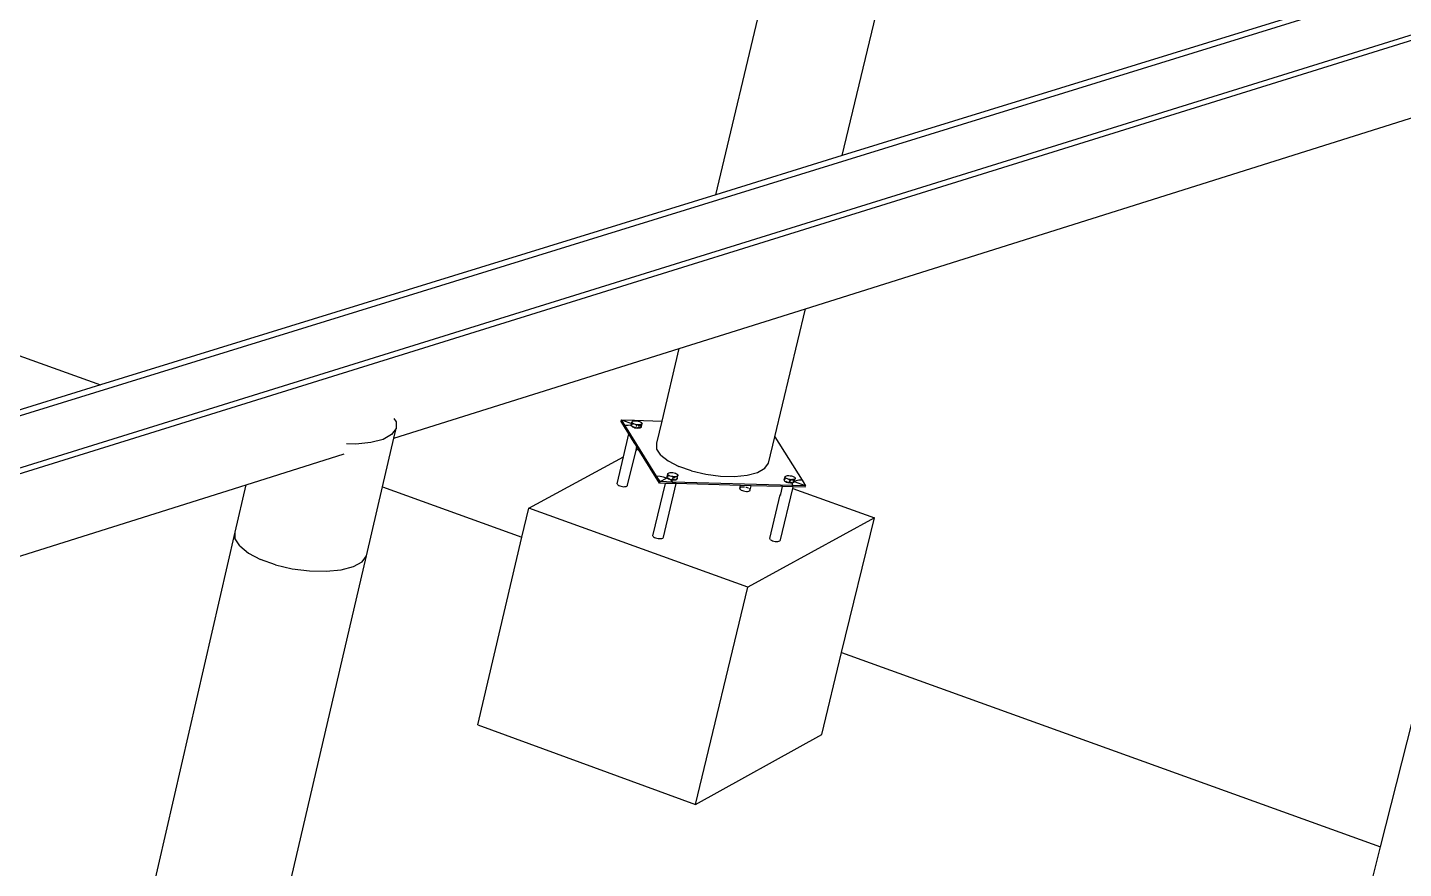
# Model space of a CAD drawing. Header units: inches. Extents: x -1339 to 1886, y -1058 to 789.
# Drawn here: x 1274.2 to 1418.8, y 381.8 to 470.2 of the extents above; entities that cross this region are included whole.
import ezdxf

# ---------------------------------------------------------------- set-up
doc = ezdxf.new("R2010")
doc.units = ezdxf.units.IN
doc.header["$MEASUREMENT"] = 0

msp = doc.modelspace()

# ---------------------------------------------------------------- linework, layer by layer
for p, q in [((1346.56, 452.62), (1366.76, 537.52)), ((1359.85, 456.73), (1378.76, 535.52)), ((1606.44, 532.39), (-531.31, -128.81)), ((1605.55, 532.67), (1359.85, 456.73)), ((-522.9, -135.29), (1614.06, 529.96)), ((1614.95, 529.68), (-521.92, -136.05)), ((1355.99, 440.64), (1437.21, 466.21)), ((1359.85, 456.73), (1346.56, 452.62)), ((1346.56, 452.62), (1281.9, 432.64)), ((1237.83, 448.54), (1281.9, 432.64)), ((1416.41, 384.08), (1432.45, 447.4)), ((1342.72, 436.47), (1355.99, 440.64)), ((1352.75, 427.17), (1355.99, 440.64)), ((1312.73, 427.03), (1342.72, 436.47)), ((1340.91, 428.84), (1342.72, 436.47)), ((1281.9, 432.64), (1230.9, 416.87)), ((1312.97, 428.04), (1312.5, 427.41)), ((1312.73, 427.03), (1312.97, 428.04)), ((1312.74, 429.1), (1312.96, 428.76)), ((1312.96, 428.76), (1312.97, 428.04)), ((1336.62, 428.8), (1336.66, 428.96)), ((1336.97, 428.23), (1336.62, 428.8)), ((1337.01, 428.39), (1336.66, 428.96)), ((1336.66, 428.96), (1338, 428.92)), ((1336.66, 428.96), (1337.82, 428.54)), ((1336.66, 428.96), (1337.82, 428.54)), ((1336.66, 428.96), (1337.82, 428.54)), ((1336.97, 428.23), (1337.01, 428.39)), ((1337.44, 427.48), (1336.97, 428.23)), ((1337.01, 428.39), (1337.35, 428.4)), ((1340.34, 423.04), (1337.01, 428.39)), ((1337.35, 428.4), (1337.64, 428.45)), ((1337.64, 428.45), (1337.69, 428.47)), ((1337.68, 428.46), (1337.66, 428.4)), ((1337.68, 428.46), (1337.66, 428.41)), ((1337.68, 428.46), (1337.66, 428.41)), ((1337.68, 428.46), (1337.66, 428.41)), ((1337.66, 428.41), (1337.67, 428.35)), ((1337.66, 428.41), (1337.67, 428.35)), ((1337.66, 428.41), (1337.67, 428.35)), ((1337.68, 428.34), (1337.66, 428.4)), ((1337.73, 428.51), (1337.68, 428.46)), ((1337.73, 428.51), (1337.68, 428.46)), ((1337.73, 428.51), (1337.68, 428.46)), ((1337.68, 428.41), (1337.69, 428.46)), ((1337.69, 428.46), (1337.68, 428.46)), ((1337.68, 428.41), (1337.69, 428.46)), ((1337.69, 428.35), (1337.68, 428.41)), ((1337.73, 428.29), (1337.68, 428.34)), ((1337.69, 428.47), (1337.75, 428.73)), ((1337.69, 428.46), (1337.71, 428.48)), ((1337.69, 428.46), (1337.69, 428.47)), ((1337.7, 428.47), (1337.69, 428.46)), ((1337.69, 428.47), (1337.7, 428.47)), ((1337.75, 428.29), (1337.69, 428.35)), ((1337.74, 428.5), (1337.7, 428.47)), ((1337.7, 428.47), (1337.71, 428.48)), ((1337.71, 428.48), (1337.86, 428.53)), ((1337.71, 428.48), (1337.75, 428.5)), ((1337.82, 428.54), (1337.73, 428.51)), ((1337.82, 428.54), (1337.73, 428.51)), ((1337.82, 428.54), (1337.73, 428.51)), ((1337.73, 428.29), (1337.82, 428.23)), ((1337.82, 428.53), (1337.74, 428.5)), ((1337.75, 428.73), (1337.77, 428.78)), ((1337.77, 428.67), (1337.75, 428.73)), ((1337.75, 428.5), (1337.83, 428.53)), ((1337.83, 428.24), (1337.75, 428.29)), ((1337.77, 428.78), (1337.82, 428.82)), ((1337.82, 428.61), (1337.77, 428.67)), ((1337.82, 428.82), (1337.91, 428.85)), ((1337.9, 428.56), (1337.82, 428.61)), ((1337.91, 428.56), (1337.82, 428.54)), ((1337.91, 428.56), (1337.82, 428.54)), ((1337.91, 428.56), (1337.82, 428.54)), ((1337.82, 428.54), (1337.84, 428.54)), ((1337.82, 428.54), (1337.82, 428.54)), ((1337.82, 428.54), (1337.84, 428.54)), ((1337.82, 428.54), (1337.82, 428.54)), ((1337.82, 428.54), (1337.84, 428.54)), ((1337.82, 428.54), (1337.82, 428.54)), ((1337.83, 428.53), (1337.82, 428.53)), ((1337.82, 428.23), (1337.94, 428.18)), ((1337.83, 428.53), (1337.84, 428.54)), ((1337.94, 428.19), (1337.83, 428.24)), ((1337.84, 428.54), (1337.87, 428.54)), ((1337.84, 428.54), (1337.85, 428.53)), ((1337.84, 428.54), (1337.85, 428.53)), ((1337.84, 428.54), (1337.85, 428.53)), ((1337.86, 428.53), (1337.87, 428.54)), ((1337.87, 428.54), (1337.9, 428.56)), ((1337.87, 428.54), (1337.92, 428.55)), ((1337.91, 428.56), (1337.9, 428.56)), ((1337.91, 428.85), (1338.02, 428.87)), ((1337.92, 428.55), (1337.91, 428.56)), ((1338.02, 428.51), (1337.92, 428.55)), ((1338.07, 428.16), (1337.94, 428.19)), ((1337.94, 428.18), (1338.07, 428.14)), ((1338.02, 428.87), (1338, 428.92)), ((1338, 428.92), (1340.91, 428.84)), ((1338.02, 428.87), (1338.15, 428.87)), ((1338.02, 428.87), (1338.02, 428.87)), ((1338.14, 428.47), (1338.02, 428.51)), ((1338.21, 428.13), (1338.07, 428.16)), ((1338.07, 428.14), (1338.21, 428.12)), ((1338.28, 428.45), (1338.14, 428.47)), ((1338.15, 428.87), (1338.28, 428.86)), ((1338.26, 428.37), (1338.21, 428.34)), ((1338.26, 428.37), (1338.21, 428.34)), ((1338.26, 428.37), (1338.21, 428.34)), ((1338.24, 428.28), (1338.21, 428.33)), ((1338.21, 428.33), (1338.25, 428.33)), ((1338.21, 428.13), (1338.34, 428.12)), ((1338.21, 428.12), (1338.35, 428.1)), ((1338.28, 428.86), (1338.42, 428.84)), ((1338.42, 428.44), (1338.28, 428.45)), ((1338.47, 428.12), (1338.34, 428.12)), ((1338.35, 428.11), (1338.48, 428.12)), ((1338.35, 428.11), (1338.48, 428.12)), ((1338.35, 428.11), (1338.48, 428.12)), ((1338.39, 428.33), (1338.7, 428.32)), ((1338.42, 428.84), (1338.55, 428.8)), ((1338.55, 428.44), (1338.42, 428.44)), ((1338.58, 428.14), (1338.47, 428.12)), ((1338.48, 428.12), (1338.6, 428.13)), ((1338.48, 428.12), (1338.6, 428.13)), ((1338.48, 428.12), (1338.6, 428.13)), ((1338.55, 428.8), (1338.66, 428.75)), ((1338.57, 428.44), (1338.55, 428.44)), ((1338.66, 428.46), (1338.57, 428.44)), ((1338.57, 428.44), (1338.59, 428.44)), ((1338.6, 428.43), (1338.57, 428.44)), ((1338.57, 428.44), (1338.57, 428.44)), ((1338.6, 428.44), (1338.58, 428.45)), ((1338.6, 428.44), (1338.58, 428.45)), ((1338.6, 428.44), (1338.58, 428.45)), ((1338.67, 428.17), (1338.58, 428.14)), ((1338.59, 428.44), (1338.67, 428.38)), ((1338.69, 428.38), (1338.6, 428.44)), ((1338.69, 428.38), (1338.6, 428.44)), ((1338.69, 428.38), (1338.6, 428.44)), ((1338.69, 428.37), (1338.6, 428.43)), ((1338.6, 428.13), (1338.68, 428.17)), ((1338.6, 428.13), (1338.68, 428.17)), ((1338.6, 428.13), (1338.68, 428.17)), ((1338.66, 428.75), (1338.75, 428.7)), ((1338.74, 428.49), (1338.66, 428.46)), ((1338.67, 428.38), (1338.71, 428.34)), ((1338.67, 428.17), (1338.72, 428.22)), ((1338.68, 428.17), (1338.74, 428.21)), ((1338.68, 428.17), (1338.74, 428.21)), ((1338.68, 428.17), (1338.74, 428.21)), ((1338.71, 428.35), (1338.69, 428.38)), ((1338.71, 428.35), (1338.69, 428.38)), ((1338.71, 428.35), (1338.69, 428.38)), ((1338.71, 428.35), (1338.69, 428.37)), ((1338.74, 428.27), (1338.72, 428.22)), ((1338.74, 428.27), (1338.82, 428.59)), ((1338.8, 428.53), (1338.74, 428.49)), ((1338.76, 428.27), (1338.74, 428.31)), ((1338.76, 428.27), (1338.74, 428.31)), ((1338.76, 428.27), (1338.74, 428.31)), ((1338.74, 428.28), (1338.74, 428.27)), ((1338.74, 428.21), (1338.76, 428.27)), ((1338.74, 428.21), (1338.76, 428.27)), ((1338.74, 428.21), (1338.76, 428.27)), ((1338.75, 428.7), (1338.8, 428.64)), ((1338.8, 428.64), (1338.82, 428.59)), ((1338.82, 428.59), (1338.8, 428.53)), ((1340.35, 426.51), (1340.91, 428.84)), ((1311.6, 426.91), (1310.31, 426.57)), ((1311.55, 421.93), (1312.73, 427.03)), ((1312.5, 427.41), (1311.6, 426.91)), ((1336.87, 425.08), (1337.44, 427.48)), ((1338, 426.59), (1337.44, 427.48)), ((1337.98, 426.52), (1338, 426.59)), ((1338.04, 426.52), (1338, 426.59)), ((1352.09, 424.41), (1352.75, 427.17)), ((1352.75, 427.17), (1355.63, 422.62)), ((1297.21, 422.14), (1307.51, 425.39)), ((1308.74, 426.41), (1307.75, 426.43)), ((1310.31, 426.57), (1308.74, 426.41)), ((1337.3, 422.1), (1338.18, 425.79)), ((1337.98, 426.52), (1338.04, 426.52)), ((1338.27, 426.16), (1338.04, 426.52)), ((1338.17, 425.78), (1338.18, 425.79)), ((1338.18, 425.79), (1338.27, 426.16)), ((1338.18, 425.79), (1338.42, 425.92)), ((1338.42, 425.92), (1338.27, 426.16)), ((1340.3, 422.89), (1338.42, 425.92)), ((1340.37, 425.9), (1340.35, 426.51)), ((1340.78, 425.27), (1340.37, 425.9)), ((1340.78, 425.27), (1341.57, 424.65)), ((1326.91, 419.69), (1336.87, 425.08)), ((1336.2, 422.25), (1336.87, 425.08)), ((1341.57, 424.65), (1342.67, 424.08)), ((1344.01, 423.61), (1342.67, 424.08)), ((1350.95, 423.45), (1351.71, 423.88)), ((1351.71, 423.88), (1352.09, 424.41)), ((1336.22, 422.19), (1336.2, 422.25)), ((1339.96, 416.78), (1341.27, 422.29)), ((1340.3, 422.89), (1340.34, 423.04)), ((1340.66, 422.31), (1340.3, 422.89)), ((1340.7, 423.01), (1340.34, 423.04)), ((1340.7, 422.47), (1340.34, 423.04)), ((1340.66, 422.31), (1340.7, 422.47)), ((1341.27, 422.29), (1340.66, 422.31)), ((1341.06, 422.94), (1340.7, 423.01)), ((1340.7, 422.47), (1341.4, 422.84)), ((1340.7, 422.47), (1341.4, 422.84)), ((1340.7, 422.47), (1341.4, 422.84)), ((1342.05, 422.43), (1340.7, 422.47)), ((1341.4, 422.85), (1341.06, 422.94)), ((1341.06, 416.63), (1342.4, 422.26)), ((1342.01, 422.27), (1341.27, 422.29)), ((1341.69, 422.72), (1341.4, 422.85)), ((1341.44, 423.01), (1341.42, 422.96)), ((1341.44, 423.01), (1341.42, 422.96)), ((1341.44, 423.01), (1341.42, 422.96)), ((1341.42, 422.96), (1341.44, 422.9)), ((1341.42, 422.96), (1341.44, 422.9)), ((1341.42, 422.96), (1341.44, 422.9)), ((1341.44, 423.01), (1341.43, 422.95)), ((1341.43, 422.95), (1341.44, 422.89)), ((1341.5, 423.06), (1341.44, 423.01)), ((1341.5, 423.06), (1341.44, 423.01)), ((1341.5, 423.06), (1341.44, 423.01)), ((1341.44, 422.96), (1341.46, 423.01)), ((1341.45, 423.01), (1341.44, 423.01)), ((1341.44, 422.96), (1341.45, 423.01)), ((1341.46, 422.9), (1341.44, 422.96)), ((1341.5, 422.83), (1341.44, 422.89)), ((1341.45, 423.01), (1341.52, 423.28)), ((1341.5, 423.05), (1341.45, 423.01)), ((1341.46, 423.01), (1341.51, 423.05)), ((1341.51, 422.84), (1341.46, 422.9)), ((1341.58, 423.09), (1341.5, 423.06)), ((1341.58, 423.09), (1341.5, 423.06)), ((1341.58, 423.09), (1341.5, 423.06)), ((1341.59, 423.08), (1341.5, 423.05)), ((1341.5, 422.83), (1341.59, 422.78)), ((1341.51, 423.05), (1341.6, 423.09)), ((1341.6, 422.79), (1341.51, 422.84)), ((1341.52, 423.28), (1341.53, 423.33)), ((1341.53, 423.22), (1341.52, 423.28)), ((1341.53, 423.33), (1341.59, 423.37)), ((1341.59, 423.16), (1341.53, 423.22)), ((1341.59, 423.09), (1341.58, 423.09)), ((1341.59, 423.09), (1341.58, 423.09)), ((1341.59, 423.09), (1341.58, 423.09)), ((1341.59, 423.37), (1341.67, 423.4)), ((1341.67, 423.11), (1341.59, 423.16)), ((1341.67, 423.11), (1341.59, 423.09)), ((1341.67, 423.11), (1341.59, 423.09)), ((1341.67, 423.11), (1341.59, 423.09)), ((1341.6, 423.09), (1341.59, 423.08)), ((1341.59, 422.78), (1341.7, 422.73)), ((1341.69, 423.1), (1341.6, 423.09)), ((1341.6, 423.09), (1341.6, 423.09)), ((1341.71, 422.74), (1341.6, 422.79)), ((1341.67, 423.4), (1341.78, 423.42)), ((1341.69, 423.1), (1341.67, 423.11)), ((1341.78, 423.06), (1341.69, 423.1)), ((1341.91, 422.58), (1341.69, 422.72)), ((1341.7, 422.73), (1341.83, 422.69)), ((1341.71, 422.74), (1341.83, 422.7)), ((1341.78, 423.42), (1341.91, 423.43)), ((1341.91, 423.02), (1341.78, 423.06)), ((1341.83, 422.7), (1341.97, 422.68)), ((1341.83, 422.69), (1341.98, 422.66)), ((1341.91, 423.43), (1342.05, 423.42)), ((1342.05, 423), (1341.91, 423.02)), ((1342.05, 422.43), (1341.91, 422.58)), ((1342.11, 422.67), (1341.97, 422.68)), ((1341.98, 422.66), (1342.12, 422.65)), ((1342.11, 422.67), (1342.01, 422.83)), ((1342.01, 422.27), (1342.05, 422.43)), ((1342.4, 422.26), (1342.01, 422.27)), ((1342.29, 422.87), (1342.02, 422.88)), ((1342.16, 422.99), (1342.03, 422.92)), ((1342.16, 422.99), (1342.03, 422.92)), ((1342.16, 422.99), (1342.03, 422.92)), ((1342.05, 423.42), (1342.19, 423.39)), ((1342.19, 422.99), (1342.05, 423)), ((1354.64, 422.08), (1342.05, 422.43)), ((1342.24, 422.67), (1342.11, 422.67)), ((1342.12, 422.65), (1342.25, 422.66)), ((1342.12, 422.66), (1342.25, 422.66)), ((1342.12, 422.66), (1342.25, 422.66)), ((1342.12, 422.66), (1342.25, 422.66)), ((1342.19, 423.39), (1342.32, 423.35)), ((1342.32, 422.99), (1342.19, 422.99)), ((1342.24, 422.67), (1342.35, 422.69)), ((1342.25, 422.66), (1342.36, 422.68)), ((1342.25, 422.66), (1342.36, 422.68)), ((1342.25, 422.66), (1342.36, 422.68)), ((1342.25, 422.66), (1342.37, 422.67)), ((1342.32, 423.35), (1342.43, 423.3)), ((1342.43, 423.01), (1342.32, 422.99)), ((1342.35, 422.69), (1342.44, 422.72)), ((1342.36, 422.68), (1342.45, 422.72)), ((1342.36, 422.68), (1342.45, 422.72)), ((1342.36, 422.68), (1342.45, 422.72)), ((1342.37, 422.67), (1342.46, 422.71)), ((1349.16, 422.08), (1342.4, 422.26)), ((1342.43, 423.3), (1342.51, 423.25)), ((1342.51, 423.04), (1342.43, 423.01)), ((1342.49, 422.76), (1342.44, 422.72)), ((1342.45, 422.72), (1342.51, 422.76)), ((1342.45, 422.72), (1342.51, 422.76)), ((1342.45, 422.72), (1342.51, 422.76)), ((1342.46, 422.71), (1342.51, 422.75)), ((1342.49, 422.87), (1342.47, 422.87)), ((1342.51, 422.87), (1342.48, 422.9)), ((1342.51, 422.87), (1342.48, 422.9)), ((1342.51, 422.87), (1342.48, 422.9)), ((1342.48, 422.89), (1342.49, 422.87)), ((1342.49, 422.87), (1342.51, 422.82)), ((1342.49, 422.87), (1342.49, 422.87)), ((1342.49, 422.87), (1342.51, 422.86)), ((1342.51, 422.82), (1342.49, 422.76)), ((1342.51, 423.25), (1342.57, 423.19)), ((1342.57, 423.08), (1342.51, 423.04)), ((1342.51, 422.86), (1342.51, 422.87)), ((1342.51, 422.87), (1342.51, 422.87)), ((1342.51, 422.86), (1342.51, 422.87)), ((1342.51, 422.87), (1342.51, 422.87)), ((1342.51, 422.86), (1342.51, 422.87)), ((1342.51, 422.87), (1342.51, 422.87)), ((1342.52, 422.85), (1342.51, 422.86)), ((1342.53, 422.81), (1342.51, 422.86)), ((1342.53, 422.81), (1342.51, 422.86)), ((1342.53, 422.81), (1342.51, 422.86)), ((1342.51, 422.82), (1342.52, 422.85)), ((1342.51, 422.75), (1342.53, 422.81)), ((1342.51, 422.76), (1342.53, 422.81)), ((1342.51, 422.76), (1342.53, 422.81)), ((1342.51, 422.76), (1342.53, 422.81)), ((1342.52, 422.85), (1342.58, 423.14)), ((1342.53, 422.81), (1342.52, 422.85)), ((1342.57, 423.19), (1342.58, 423.14)), ((1342.58, 423.14), (1342.57, 423.08)), ((1344.01, 423.61), (1345.51, 423.26)), ((1345.51, 423.26), (1347.06, 423.06)), ((1347.06, 423.06), (1348.54, 423.03)), ((1348.54, 423.03), (1349.87, 423.16)), ((1349.87, 423.16), (1350.95, 423.45)), ((1353.76, 422.7), (1353.74, 422.65)), ((1353.76, 422.7), (1353.74, 422.65)), ((1353.76, 422.7), (1353.74, 422.65)), ((1353.74, 422.65), (1353.76, 422.59)), ((1353.74, 422.65), (1353.76, 422.59)), ((1353.74, 422.65), (1353.76, 422.59)), ((1353.8, 422.54), (1353.75, 422.6)), ((1353.76, 422.65), (1353.84, 422.97)), ((1353.81, 422.75), (1353.76, 422.7)), ((1353.81, 422.75), (1353.76, 422.7)), ((1353.81, 422.75), (1353.76, 422.7)), ((1353.76, 422.65), (1353.78, 422.7)), ((1353.78, 422.59), (1353.76, 422.65)), ((1353.78, 422.7), (1353.83, 422.74)), ((1353.83, 422.53), (1353.78, 422.59)), ((1353.8, 422.54), (1353.89, 422.48)), ((1353.89, 422.78), (1353.81, 422.75)), ((1353.89, 422.78), (1353.81, 422.75)), ((1353.89, 422.78), (1353.81, 422.75)), ((1353.83, 422.74), (1353.89, 422.76)), ((1353.83, 422.53), (1353.92, 422.48)), ((1353.84, 422.97), (1353.85, 423.02)), ((1353.85, 422.91), (1353.84, 422.97)), ((1353.85, 423.02), (1353.91, 423.06)), ((1353.91, 422.85), (1353.85, 422.91)), ((1353.89, 422.48), (1354, 422.43)), ((1353.91, 423.06), (1353.99, 423.09)), ((1353.99, 422.8), (1353.91, 422.85)), ((1354.03, 422.43), (1353.92, 422.48)), ((1353.99, 423.09), (1354.1, 423.11)), ((1354.01, 422.79), (1353.99, 422.8)), ((1353.99, 422.8), (1353.99, 422.8)), ((1353.99, 422.8), (1353.99, 422.8)), ((1353.99, 422.8), (1353.99, 422.8)), ((1354.01, 422.79), (1353.99, 422.79)), ((1354, 422.43), (1354.14, 422.39)), ((1354.1, 422.75), (1354.01, 422.79)), ((1354.16, 422.39), (1354.03, 422.43)), ((1354.1, 423.11), (1354.23, 423.12)), ((1354.23, 422.71), (1354.1, 422.75)), ((1354.14, 422.39), (1354.28, 422.37)), ((1354.29, 422.37), (1354.16, 422.39)), ((1354.23, 423.12), (1354.37, 423.1)), ((1354.37, 422.69), (1354.23, 422.71)), ((1354.28, 422.37), (1354.42, 422.36)), ((1354.48, 422.68), (1354.29, 422.58)), ((1354.48, 422.68), (1354.29, 422.58)), ((1354.48, 422.68), (1354.29, 422.58)), ((1354.43, 422.36), (1354.29, 422.37)), ((1354.43, 422.36), (1354.3, 422.57)), ((1354.48, 422.56), (1354.3, 422.57)), ((1354.37, 423.1), (1354.51, 423.08)), ((1354.51, 422.67), (1354.37, 422.69)), ((1354.42, 422.36), (1354.43, 422.36)), ((1354.56, 422.36), (1354.43, 422.36)), ((1354.44, 422.35), (1354.57, 422.35)), ((1354.44, 422.35), (1354.57, 422.35)), ((1354.44, 422.35), (1354.57, 422.35)), ((1354.51, 423.08), (1354.64, 423.04)), ((1354.64, 422.68), (1354.51, 422.67)), ((1354.57, 422.35), (1354.69, 422.37)), ((1354.57, 422.35), (1354.69, 422.37)), ((1354.57, 422.35), (1354.69, 422.37)), ((1354.64, 422.36), (1354.6, 422.23)), ((1354.81, 422.55), (1354.61, 422.56)), ((1354.64, 423.04), (1354.75, 422.99)), ((1354.66, 422.68), (1354.64, 422.68)), ((1354.66, 422.38), (1354.64, 422.36)), ((1354.66, 422.68), (1354.67, 422.67)), ((1354.67, 422.68), (1354.66, 422.68)), ((1354.78, 422.48), (1354.66, 422.38)), ((1354.66, 422.38), (1354.67, 422.38)), ((1354.75, 422.7), (1354.67, 422.68)), ((1354.76, 422.63), (1354.67, 422.68)), ((1354.68, 422.68), (1354.67, 422.68)), ((1354.68, 422.68), (1354.67, 422.68)), ((1354.68, 422.68), (1354.67, 422.68)), ((1354.67, 422.67), (1354.76, 422.62)), ((1354.69, 422.68), (1354.68, 422.68)), ((1354.69, 422.68), (1354.68, 422.68)), ((1354.69, 422.68), (1354.68, 422.68)), ((1354.77, 422.62), (1354.69, 422.68)), ((1354.77, 422.62), (1354.69, 422.68)), ((1354.77, 422.62), (1354.69, 422.68)), ((1354.69, 422.37), (1354.77, 422.4)), ((1354.69, 422.37), (1354.77, 422.4)), ((1354.69, 422.37), (1354.77, 422.4)), ((1354.75, 422.99), (1354.83, 422.94)), ((1354.83, 422.73), (1354.75, 422.7)), ((1354.82, 422.57), (1354.76, 422.63)), ((1354.76, 422.62), (1354.81, 422.56)), ((1354.76, 422.41), (1354.81, 422.45)), ((1354.83, 422.56), (1354.77, 422.62)), ((1354.83, 422.56), (1354.77, 422.62)), ((1354.83, 422.56), (1354.77, 422.62)), ((1354.77, 422.4), (1354.83, 422.45)), ((1354.77, 422.4), (1354.83, 422.45)), ((1354.77, 422.4), (1354.83, 422.45)), ((1354.82, 422.49), (1354.78, 422.48)), ((1354.82, 422.46), (1354.79, 422.47)), ((1354.82, 422.46), (1354.79, 422.47)), ((1354.82, 422.46), (1354.79, 422.47)), ((1354.81, 422.56), (1354.81, 422.55)), ((1354.81, 422.55), (1354.83, 422.51)), ((1354.81, 422.45), (1354.82, 422.49)), ((1354.82, 422.46), (1354.81, 422.45)), ((1354.83, 422.52), (1354.82, 422.57)), ((1354.83, 422.51), (1354.82, 422.49)), ((1354.83, 422.49), (1354.82, 422.49)), ((1354.82, 422.46), (1354.83, 422.49)), ((1354.83, 422.46), (1354.82, 422.46)), ((1354.82, 422.46), (1354.82, 422.46)), ((1354.83, 422.46), (1354.82, 422.46)), ((1354.82, 422.46), (1354.82, 422.46)), ((1354.83, 422.46), (1354.82, 422.46)), ((1354.82, 422.46), (1354.82, 422.46)), ((1354.83, 422.94), (1354.89, 422.88)), ((1354.83, 422.52), (1354.91, 422.82)), ((1354.89, 422.77), (1354.83, 422.73)), ((1355.01, 422.56), (1354.83, 422.49)), ((1354.83, 422.56), (1354.83, 422.56)), ((1354.83, 422.55), (1354.83, 422.56)), ((1354.83, 422.56), (1354.83, 422.56)), ((1354.83, 422.55), (1354.83, 422.56)), ((1354.83, 422.56), (1354.83, 422.56)), ((1354.83, 422.55), (1354.83, 422.56)), ((1354.85, 422.5), (1354.83, 422.55)), ((1354.85, 422.5), (1354.83, 422.55)), ((1354.85, 422.5), (1354.83, 422.55)), ((1354.83, 422.51), (1354.83, 422.52)), ((1354.83, 422.51), (1354.83, 422.52)), ((1354.83, 422.49), (1354.83, 422.51)), ((1354.83, 422.46), (1354.85, 422.5)), ((1354.83, 422.46), (1354.85, 422.5)), ((1354.83, 422.46), (1354.85, 422.5)), ((1354.83, 422.45), (1354.83, 422.46)), ((1355.99, 422.04), (1354.83, 422.46)), ((1354.83, 422.45), (1354.83, 422.46)), ((1355.99, 422.04), (1354.83, 422.46)), ((1354.83, 422.45), (1354.83, 422.46)), ((1355.99, 422.04), (1354.83, 422.46)), ((1354.89, 422.88), (1354.91, 422.82)), ((1354.91, 422.82), (1354.89, 422.77)), ((1355.29, 422.61), (1355.01, 422.56)), ((1355.63, 422.62), (1355.29, 422.61)), ((1355.63, 422.62), (1355.99, 422.04)), ((1227.23, 400.12), (1297.21, 422.14)), ((1296.06, 417.18), (1297.21, 422.14)), ((1309.86, 414.69), (1311.55, 421.93)), ((1311.55, 421.93), (1326.19, 416.65)), ((1336.27, 422.13), (1336.22, 422.19)), ((1336.27, 422.13), (1336.36, 422.07)), ((1336.36, 422.07), (1336.47, 422.02)), ((1336.47, 422.02), (1336.61, 421.98)), ((1336.61, 421.98), (1336.75, 421.96)), ((1336.75, 421.96), (1336.89, 421.94)), ((1336.89, 421.94), (1337.02, 421.95)), ((1337.02, 421.95), (1337.14, 421.97)), ((1337.14, 421.97), (1337.23, 422)), ((1337.23, 422), (1337.28, 422.05)), ((1337.28, 422.05), (1337.3, 422.1)), ((1337.3, 422.1), (1337.3, 422.11)), ((1349.08, 421.75), (1349.16, 422.08)), ((1349.1, 421.8), (1349.08, 421.75)), ((1349.08, 421.75), (1349.1, 421.69)), ((1349.16, 421.85), (1349.1, 421.8)), ((1349.1, 421.69), (1349.16, 421.63)), ((1350.29, 422.04), (1349.16, 422.08)), ((1349.24, 421.88), (1349.16, 421.85)), ((1349.16, 421.63), (1349.24, 421.58)), ((1349.36, 421.9), (1349.24, 421.88)), ((1349.24, 421.58), (1349.36, 421.53)), ((1349.49, 421.9), (1349.36, 421.9)), ((1349.36, 421.53), (1349.49, 421.49)), ((1349.59, 421.9), (1349.49, 421.9)), ((1349.49, 421.49), (1349.63, 421.46)), ((1349.63, 421.46), (1349.78, 421.45)), ((1349.78, 421.87), (1349.73, 421.87)), ((1349.91, 421.83), (1349.78, 421.87)), ((1349.78, 421.45), (1349.91, 421.45)), ((1349.99, 421.79), (1349.91, 421.83)), ((1349.91, 421.45), (1350.02, 421.47)), ((1350.02, 421.47), (1350.11, 421.51)), ((1350.11, 421.72), (1350.09, 421.74)), ((1350.17, 421.66), (1350.11, 421.72)), ((1350.11, 421.51), (1350.17, 421.55)), ((1350.19, 421.6), (1350.17, 421.66)), ((1350.17, 421.55), (1350.19, 421.6)), ((1350.19, 421.6), (1350.29, 422.04)), ((1353.59, 421.95), (1350.29, 422.04)), ((1352.24, 416.48), (1353.34, 421.07)), ((1353.36, 421.12), (1353.34, 421.07)), ((1353.34, 421.07), (1353.36, 421.01)), ((1353.35, 416.34), (1354.65, 421.75)), ((1353.4, 421.15), (1353.36, 421.12)), ((1353.36, 421.01), (1353.4, 421.15)), ((1353.4, 421.15), (1353.59, 421.95)), ((1354.61, 421.93), (1353.59, 421.95)), ((1354.6, 422.23), (1354.64, 422.08)), ((1354.61, 421.93), (1354.64, 422.08)), ((1354.69, 421.92), (1354.61, 421.93)), ((1355.99, 422.04), (1354.64, 422.08)), ((1354.65, 421.75), (1354.69, 421.92)), ((1354.65, 421.75), (1354.65, 421.75)), ((1354.65, 421.75), (1363.23, 418.68)), ((1355.96, 421.89), (1354.69, 421.92)), ((1355.96, 421.89), (1355.99, 422.04)), ((1326.19, 416.65), (1326.91, 419.69)), ((1349.92, 411.4), (1326.91, 419.69)), ((1363.23, 418.68), (1349.92, 411.4)), ((1359.79, 404.52), (1363.23, 418.68)), ((1261.13, 265.57), (1296.06, 417.18)), ((1296.06, 416.46), (1296.06, 417.18)), ((1296.53, 415.71), (1296.06, 416.46)), ((1321.54, 396.91), (1326.19, 416.65)), ((1339.97, 416.72), (1339.96, 416.78)), ((1340.03, 416.66), (1339.97, 416.72)), ((1340.03, 416.66), (1340.12, 416.61)), ((1340.12, 416.61), (1340.23, 416.56)), ((1340.23, 416.56), (1340.36, 416.52)), ((1340.36, 416.52), (1340.51, 416.49)), ((1340.51, 416.49), (1340.65, 416.48)), ((1340.65, 416.48), (1340.78, 416.48)), ((1340.78, 416.48), (1340.9, 416.5)), ((1340.9, 416.5), (1340.99, 416.54)), ((1340.99, 416.54), (1341.04, 416.58)), ((1341.04, 416.58), (1341.06, 416.63)), ((1341.06, 416.63), (1341.06, 416.65)), ((1352.26, 416.43), (1352.24, 416.48)), ((1296.53, 415.71), (1297.44, 414.97)), ((1352.32, 416.37), (1352.26, 416.43)), ((1352.32, 416.37), (1352.4, 416.31)), ((1352.4, 416.31), (1352.52, 416.26)), ((1352.52, 416.26), (1352.65, 416.22)), ((1352.65, 416.22), (1352.8, 416.19)), ((1352.8, 416.19), (1352.94, 416.18)), ((1352.94, 416.18), (1353.07, 416.19)), ((1353.07, 416.19), (1353.19, 416.21)), ((1353.19, 416.21), (1353.28, 416.24)), ((1353.28, 416.24), (1353.3, 416.26)), ((1353.3, 416.26), (1353.33, 416.28)), ((1353.33, 416.28), (1353.35, 416.34)), ((1353.35, 416.34), (1353.35, 416.35)), ((1276.43, 271.2), (1309.86, 414.69)), ((1297.44, 414.97), (1298.73, 414.3)), ((1300.3, 413.73), (1298.73, 414.3)), ((1300.3, 413.73), (1302.06, 413.32)), ((1308.49, 413.55), (1309.39, 414.06)), ((1309.39, 414.06), (1309.86, 414.69)), ((1302.06, 413.32), (1303.88, 413.09)), ((1303.88, 413.09), (1305.63, 413.05)), ((1305.63, 413.05), (1307.21, 413.21)), ((1307.21, 413.21), (1308.49, 413.55)), ((1344.43, 388.55), (1349.92, 411.4)), ((1357.7, 395.9), (1359.79, 404.52)), ((1359.79, 404.52), (1416.41, 384.08)), ((1321.54, 396.91), (1344.43, 388.55)), ((1344.43, 388.55), (1357.7, 395.9)), ((1399.26, 316.38), (1416.41, 384.08))]:
    msp.add_line(p, q)

doc.saveas('drawing.dxf')
